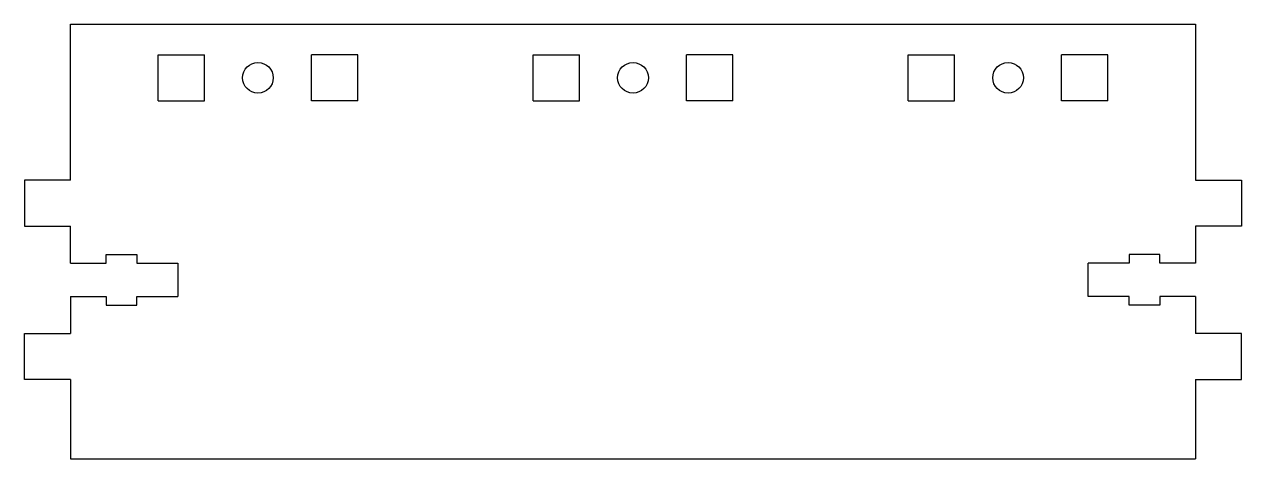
# Model space of a CAD drawing. Header units: millimetres. Extents: x -119 to 119, y 0 to 85.
import ezdxf

# ---------------------------------------------------------------- set-up
doc = ezdxf.new("R2010")
doc.units = ezdxf.units.MM

msp = doc.modelspace()

# ---------------------------------------------------------------- linework, layer by layer
at = {"color": 7, "linetype": 'Continuous', "lineweight": 25}
for p, q in [((-110, 85), (110, 85)), ((-110, 54.5), (-110, 85)), ((110, 85), (110, 54.5)), ((-92.86, 70), (-92.86, 79.05)), ((-92.86, 79.05), (-83.81, 79.05)), ((-83.81, 70), (-83.81, 79.05)), ((-62.86, 70), (-62.86, 79.05)), ((-53.81, 79.05), (-62.86, 79.05)), ((-53.81, 70), (-53.81, 79.05)), ((-19.52, 70), (-19.52, 79.05)), ((-19.52, 79.05), (-10.47, 79.05)), ((-10.47, 70), (-10.47, 79.05)), ((10.47, 70), (10.47, 79.05)), ((19.52, 79.05), (10.47, 79.05)), ((19.52, 70), (19.52, 79.05)), ((53.81, 70), (53.81, 79.05)), ((53.81, 79.05), (62.86, 79.05)), ((62.86, 70), (62.86, 79.05)), ((83.81, 70), (83.81, 79.05)), ((92.86, 79.05), (83.81, 79.05)), ((92.86, 70), (92.86, 79.05)), ((-92.86, 70), (-83.81, 70)), ((-53.81, 70), (-62.86, 70)), ((-19.52, 70), (-10.47, 70)), ((19.52, 70), (10.47, 70)), ((53.81, 70), (62.86, 70)), ((92.86, 70), (83.81, 70)), ((-110, 54.5), (-119, 54.5)), ((-119, 54.5), (-119, 45.5)), ((110, 54.5), (119, 54.5)), ((119, 54.5), (119, 45.5)), ((-119, 45.5), (-110, 45.5)), ((-110, 38.25), (-110, 45.5)), ((110, 45.5), (110, 38.25)), ((119, 45.5), (110, 45.5)), ((-110, 38.25), (-103, 38.25)), ((-103, 38.25), (-103, 39.98)), ((-103, 39.98), (-97, 39.98)), ((-97, 39.98), (-97, 38.25)), ((-97, 38.25), (-89, 38.25)), ((-89, 38.25), (-89, 31.75)), ((89, 31.75), (89, 38.25)), ((97, 38.25), (89, 38.25)), ((97, 39.98), (97, 38.25)), ((103, 39.98), (97, 39.98)), ((103, 38.25), (103, 39.98)), ((110, 38.25), (103, 38.25)), ((-110, 31.75), (-103, 31.75)), ((-110, 31.75), (-110, 24.5)), ((-103, 31.75), (-103, 30.02)), ((-97, 31.75), (-89, 31.75)), ((-97, 30.02), (-97, 31.75)), ((97, 31.75), (89, 31.75)), ((97, 30.02), (97, 31.75)), ((110, 31.75), (103, 31.75)), ((103, 31.75), (103, 30.02)), ((110, 31.75), (110, 24.5)), ((-103, 30.02), (-97, 30.02)), ((103, 30.02), (97, 30.02)), ((-119, 24.5), (-110, 24.5)), ((-119, 15.5), (-119, 24.5)), ((119, 24.5), (110, 24.5)), ((119, 15.5), (119, 24.5)), ((-110, 15.5), (-119, 15.5)), ((-110, 15.5), (-110, 0)), ((110, 15.5), (110, 0)), ((110, 15.5), (119, 15.5)), ((-110, 0), (110, 0))]:
    msp.add_line(p, q, dxfattribs=at)
for centre in [(-73.33, 74.53), (0, 74.53), (73.33, 74.53)]:
    msp.add_circle(centre, 3, dxfattribs=at)

doc.saveas('drawing.dxf')
